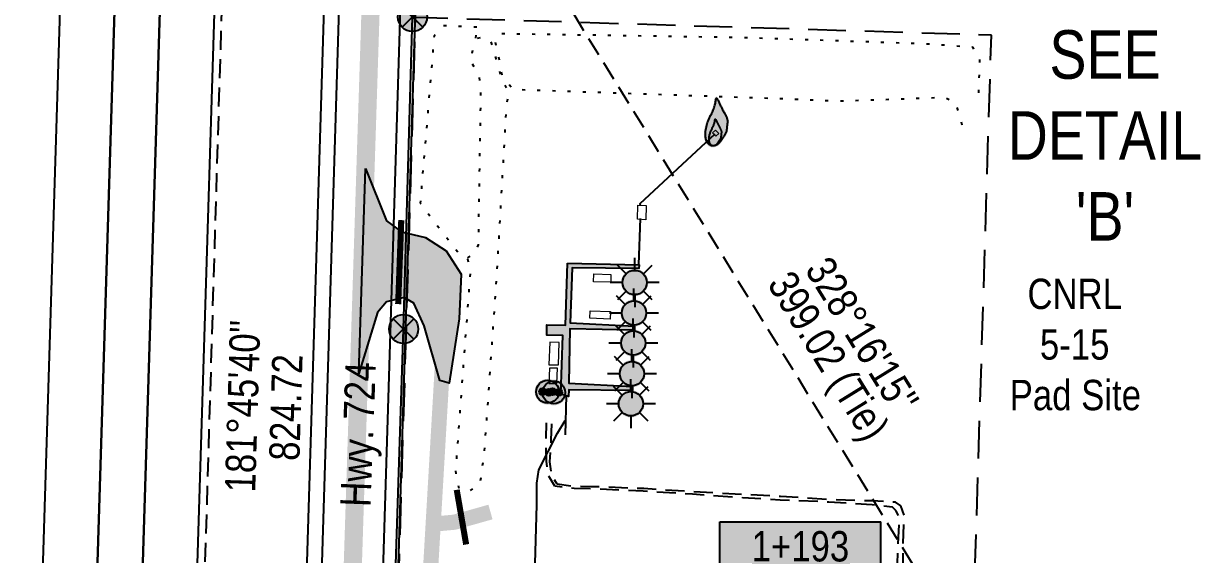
# Model space of a CAD drawing. Extents: x 359995 to 367891, y 6122203 to 6126855.
# Drawn here: x 362921.3 to 363309.2, y 6122873.5 to 6123048.3 of the extents above; entities that cross this region are included whole.
import ezdxf
from ezdxf.enums import TextEntityAlignment as Align

# ---------------------------------------------------------------- set-up
doc = ezdxf.new("R2010")
doc.units = 0
doc.header["$LTSCALE"] = 5
for name, pattern in [('foc-ACCESSROAD', [3.75, 2.5, -1.25]), ('foc-TIELINE', [1.875, 1.25, -0.625]), ('foc-TOPO', [1, 0.2, -0.8]), ('POWERLINE5', [7.8, 2.4, -0.6, 0.6, -0.6, 0.6, -0.6, 2.4]), ('UG_PIPE', [1.875, 1.25, -0.625])]:
    doc.linetypes.add(name, pattern=pattern)
for name, color, linetype in [('AS-CABLE', 224, 'foc-CABLE'), ('AS-PIPE-AG', 44, 'Continuous'), ('AS-PIPE-UG', 44, 'UG_PIPE'), ('AS-POWER', 104, 'foc-POWER'), ('AS-POWER-EXISTING', 72, 'POWERLINE5'), ('AS-ROADS', 254, 'Continuous'), ('AS-SYMBOL', 7, 'Continuous'), ('AS-TELUS', 224, 'foc-TEL'), ('C-RW', 13, 'Continuous'), ('C-WS', 13, 'foc-ACCESSROAD'), ('C-WS-S', 13, 'Continuous'), ('F-RW', 190, 'Continuous'), ('L-BD', 7, 'Continuous'), ('L-BD1', 253, 'Continuous'), ('L-DETAIL-T', 3, 'Continuous'), ('L-ROAD-T', 7, 'Continuous'), ('L-SEC', 7, 'Continuous'), ('L-TIE', 7, 'foc-TIELINE'), ('L-TITLEDB', 4, 'Continuous'), ('P-ELEVATION', 7, 'Continuous'), ('P-STATION', 7, 'Continuous'), ('T-GENERAL', 48, 'foc-TOPO')]:
    doc.layers.add(name, color=color, linetype=linetype)
doc.layers.add('AS-GENERAL', color=48, linetype='Continuous', lineweight=18)
doc.layers.add('C-WS-T', color=13, linetype='Continuous', lineweight=9)
doc.styles.add('80CG', font='ARIALN.TTF', dxfattribs={"height": 10})
doc.styles.add('80L', font='ARIALN.TTF', dxfattribs={"height": 10})
doc.styles.add('foc-LtypeFont', font='ARIALN.TTF', dxfattribs={"height": 7.35})
doc.styles.add('Legend', font='ARIALN.TTF')
doc.linetypes.add('foc-CABLE', pattern='A,2,-1,["C",foc-LtypeFont,S=0.2,R=0,X=-0.625,Y=-0.75],-1.24,8', length=12.24)
doc.linetypes.add('foc-POWER', pattern='A,6,-1,["P",foc-LtypeFont,S=0.2,R=0,X=-0.625,Y=-0.75],-1.24,4', length=12.24)
doc.linetypes.add('foc-TEL', pattern='A,2,-1,["T",foc-LtypeFont,S=0.2,R=0,X=-0.425,Y=-0.75],-1.24,8', length=12.24)
doc.linetypes.add('foc-TEL-NOLINE', pattern='A,0,-2,["T",foc-LtypeFont,S=0.2,R=0,X=-0.425,Y=-0.75],-10.24', length=12.24)

# ---------------------------------------------------------------- blocks, each defined once
blk = doc.blocks.new('POWERPOLE')
h = blk.add_hatch(color=255)
edge = h.paths.add_edge_path()
edge.add_arc((0, 0), 0.96, 0, 360)
at = {"linetype": 'Continuous'}
for p, q in [((0.679, -0.679), (-0.679, 0.679)), ((-0.679, -0.679), (0.679, 0.679))]:
    blk.add_line(p, q, dxfattribs=at)
blk.add_circle((0, 0), 0.96, dxfattribs=at)
blk = doc.blocks.new('PIG')
h = blk.add_hatch(color=255)
h.dxf.hatch_style = 1
edge = h.paths.add_edge_path()
edge.add_arc((0, 0), 0.85, 0, 360)
at = {"layer": 'AS-SYMBOL'}
h = blk.add_hatch(color=48, dxfattribs=at)
h.dxf.hatch_style = 1
h.paths.add_polyline_path([(-0.101, 0.005, 1), (-0.551, 0.005, 1)])
h = blk.add_hatch(color=48, dxfattribs=at)
h.dxf.hatch_style = 1
h.paths.add_polyline_path([(0.101, 0.005, 1), (0.551, 0.005, 1)])
at = {"layer": 'AS-SYMBOL', "color": 48}
for centre, radius in [((0, 0), 0.75), ((-0.326, 0.005), 0.225), ((0.326, 0.005), 0.225)]:
    blk.add_circle(centre, radius, dxfattribs=at)
blk = doc.blocks.new('FLARE')
h = blk.add_hatch(color=255)
h.dxf.hatch_style = 1
h.paths.add_polyline_path([(0.163, 2.409, 0.114147), (0.125, 2.434), (0.109, 2.439, 0.261551), (0.012, 2.423), (0, 2.413, 0.131268), (-0.031, 2.371), (-0.04, 2.346, 0.041497), (-0.045, 2.33), (-0.053, 2.292, 0.015174), (-0.054, 2.286), (-0.061, 2.237, 0.004376), (-0.061, 2.236), (-0.068, 2.178), (-0.077, 2.114), (-0.087, 2.047), (-0.101, 1.977), (-0.118, 1.906), (-0.14, 1.833), (-0.165, 1.759), (-0.193, 1.684), (-0.223, 1.609), (-0.256, 1.534), (-0.289, 1.46), (-0.324, 1.388), (-0.358, 1.317), (-0.393, 1.247, 0.000505), (-0.393, 1.247), (-0.428, 1.176, 0.002398), (-0.428, 1.175), (-0.463, 1.104, 0.004177), (-0.464, 1.102), (-0.497, 1.029, 0.005735), (-0.498, 1.027), (-0.531, 0.951, 0.006994), (-0.532, 0.948), (-0.564, 0.869, 0.00791), (-0.565, 0.866), (-0.596, 0.781, 0.008323), (-0.597, 0.778), (-0.627, 0.688, 0.008095), (-0.628, 0.684), (-0.656, 0.59, 0.008067), (-0.656, 0.587), (-0.682, 0.489, 0.008387), (-0.682, 0.486), (-0.704, 0.386, 0.009056), (-0.705, 0.383), (-0.723, 0.283, 0.010123), (-0.724, 0.279), (-0.738, 0.181, 0.011689), (-0.739, 0.176), (-0.748, 0.081, 0.013925), (-0.748, 0.075), (-0.752, -0.017, 0.016488), (-0.752, -0.023), (-0.749, -0.11, 0.017255), (-0.749, -0.117), (-0.741, -0.198, 0.01735), (-0.74, -0.205), (-0.728, -0.28, 0.017311), (-0.726, -0.287), (-0.71, -0.357, 0.01715), (-0.708, -0.364), (-0.687, -0.429, 0.016886), (-0.685, -0.435), (-0.662, -0.495, 0.016546), (-0.659, -0.501), (-0.634, -0.556, 0.016164), (-0.631, -0.562), (-0.604, -0.611, 0.016329), (-0.6, -0.617), (-0.572, -0.661, 0.018828), (-0.568, -0.667), (-0.538, -0.707, 0.022087), (-0.533, -0.714), (-0.502, -0.748, 0.025345), (-0.495, -0.755), (-0.463, -0.785, 0.028234), (-0.454, -0.792), (-0.42, -0.817, 0.030298), (-0.409, -0.823), (-0.373, -0.843, 0.031129), (-0.362, -0.848), (-0.324, -0.864, 0.030544), (-0.312, -0.867), (-0.272, -0.878, 0.028465), (-0.26, -0.88), (-0.217, -0.887, 0.025311), (-0.207, -0.888), (-0.162, -0.89, 0.02283), (-0.153, -0.89), (-0.107, -0.887, 0.021226), (-0.099, -0.887), (-0.052, -0.88, 0.020401), (-0.044, -0.879), (0.002, -0.869, 0.020299), (0.01, -0.867), (0.055, -0.853, 0.020911), (0.063, -0.85), (0.106, -0.833, 0.022277), (0.114, -0.83), (0.154, -0.809, 0.023712), (0.163, -0.804), (0.2, -0.781, 0.022408), (0.207, -0.776), (0.242, -0.749, 0.01993), (0.248, -0.744), (0.28, -0.716, 0.017146), (0.285, -0.711), (0.314, -0.68, 0.014211), (0.318, -0.676), (0.345, -0.645, 0.011221), (0.348, -0.641), (0.374, -0.609, 0.008212), (0.376, -0.606), (0.4, -0.573, 0.005172), (0.402, -0.571), (0.425, -0.538, 0.002523), (0.425, -0.537), (0.448, -0.505, 0.001671), (0.448, -0.504), (0.47, -0.472, 0.001229), (0.471, -0.472), (0.492, -0.439, 0.00075), (0.493, -0.439), (0.514, -0.406, 0.00026), (0.515, -0.406), (0.537, -0.373), (0.56, -0.339), (0.583, -0.304), (0.608, -0.267), (0.634, -0.229, 0.001311), (0.634, -0.228), (0.661, -0.188, 0.003726), (0.662, -0.187), (0.689, -0.145, 0.006065), (0.691, -0.143), (0.717, -0.101, 0.008452), (0.719, -0.098), (0.744, -0.054, 0.010991), (0.746, -0.05), (0.77, -0.005, 0.013767), (0.772, 0), (0.793, 0.046, 0.016839), (0.795, 0.053), (0.813, 0.099, 0.019104), (0.815, 0.107), (0.829, 0.154, 0.016987), (0.83, 0.161), (0.841, 0.209, 0.013636), (0.842, 0.214), (0.849, 0.263, 0.010244), (0.85, 0.267), (0.855, 0.315, 0.006846), (0.856, 0.317), (0.86, 0.365, 0.003419), (0.86, 0.367), (0.863, 0.414), (0.867, 0.46), (0.871, 0.503), (0.876, 0.545), (0.881, 0.586), (0.887, 0.628, 0.001278), (0.887, 0.629), (0.893, 0.67, 0.004735), (0.893, 0.672), (0.898, 0.712, 0.008354), (0.899, 0.715), (0.902, 0.755, 0.012059), (0.902, 0.76), (0.904, 0.8, 0.015712), (0.904, 0.806), (0.903, 0.846, 0.018457), (0.903, 0.853), (0.899, 0.893, 0.018102), (0.898, 0.9), (0.891, 0.94, 0.016533), (0.89, 0.946), (0.88, 0.987, 0.014576), (0.878, 0.992), (0.866, 1.034, 0.012435), (0.864, 1.038), (0.849, 1.081, 0.010283), (0.847, 1.085), (0.829, 1.13, 0.00824), (0.828, 1.133), (0.807, 1.18, 0.00638), (0.806, 1.182), (0.782, 1.232, 0.004735), (0.781, 1.234), (0.755, 1.286, 0.003388), (0.755, 1.287), (0.727, 1.341, 0.002345), (0.726, 1.342), (0.697, 1.398, 0.001492), (0.696, 1.399), (0.666, 1.455, 0.000746), (0.666, 1.456), (0.635, 1.513), (0.604, 1.569), (0.575, 1.625), (0.546, 1.678), (0.52, 1.729), (0.495, 1.779), (0.471, 1.827), (0.448, 1.875), (0.425, 1.923), (0.401, 1.973), (0.377, 2.023), (0.353, 2.076, 0.000332), (0.353, 2.076), (0.327, 2.132, 0.001849), (0.326, 2.132), (0.3, 2.188, 0.0038), (0.299, 2.189), (0.273, 2.242, 0.006473), (0.272, 2.244), (0.246, 2.293, 0.010865), (0.244, 2.297), (0.22, 2.338, 0.019524), (0.215, 2.345), (0.193, 2.377, 0.041077), (0.183, 2.389)])
at = {"color": 48, "flags": 128}
for points in [[(0.109, -0.72), (0.069, -0.74), (0.026, -0.758), (-0.019, -0.771), (-0.065, -0.781), (-0.112, -0.788), (-0.158, -0.79), (-0.203, -0.788), (-0.246, -0.782), (-0.287, -0.771), (-0.325, -0.755), (-0.361, -0.735), (-0.395, -0.711), (-0.428, -0.681), (-0.458, -0.647), (-0.488, -0.608), (-0.516, -0.563), (-0.543, -0.514), (-0.569, -0.459), (-0.592, -0.399), (-0.612, -0.334), (-0.629, -0.264), (-0.642, -0.188), (-0.649, -0.107), (-0.652, -0.021), (-0.648, 0.071), (-0.639, 0.167), (-0.625, 0.265), (-0.607, 0.365), (-0.585, 0.464), (-0.56, 0.562), (-0.532, 0.656), (-0.502, 0.747), (-0.472, 0.831), (-0.439, 0.911), (-0.406, 0.987), (-0.373, 1.06), (-0.338, 1.132), (-0.304, 1.202), (-0.269, 1.273), (-0.233, 1.345), (-0.198, 1.418), (-0.164, 1.494), (-0.131, 1.57), (-0.1, 1.648), (-0.071, 1.725), (-0.045, 1.803), (-0.022, 1.88), (-0.003, 1.955), (0.011, 2.029), (0.022, 2.1), (0.031, 2.165), (0.038, 2.223), (0.045, 2.272), (0.053, 2.31), (0.063, 2.335), (0.075, 2.345), (0.091, 2.339), (0.111, 2.319), (0.133, 2.287), (0.158, 2.246), (0.183, 2.197), (0.21, 2.144), (0.236, 2.089), (0.262, 2.034), (0.287, 1.981), (0.311, 1.93), (0.334, 1.88), (0.358, 1.832), (0.381, 1.783), (0.406, 1.734), (0.431, 1.684), (0.458, 1.632), (0.486, 1.578), (0.516, 1.522), (0.547, 1.465), (0.578, 1.408), (0.608, 1.351), (0.638, 1.295), (0.666, 1.241), (0.692, 1.189), (0.715, 1.139), (0.736, 1.092), (0.755, 1.048), (0.77, 1.005), (0.783, 0.963), (0.792, 0.923), (0.799, 0.883), (0.803, 0.843), (0.804, 0.804), (0.803, 0.764), (0.799, 0.724), (0.794, 0.684), (0.788, 0.642), (0.782, 0.6), (0.776, 0.557), (0.771, 0.513), (0.767, 0.468), (0.764, 0.421), (0.76, 0.374), (0.756, 0.326), (0.75, 0.278), (0.743, 0.23), (0.733, 0.182), (0.719, 0.134), (0.702, 0.087), (0.681, 0.041), (0.658, -0.004), (0.632, -0.048), (0.606, -0.091), (0.579, -0.132), (0.552, -0.172), (0.525, -0.211), (0.5, -0.248), (0.477, -0.283), (0.454, -0.317), (0.431, -0.351), (0.409, -0.383), (0.388, -0.416), (0.366, -0.448), (0.343, -0.481), (0.32, -0.514), (0.296, -0.547), (0.27, -0.579), (0.242, -0.611), (0.213, -0.641), (0.181, -0.67), (0.147, -0.696)], [(0.018, -0.749), (-0.005, -0.76), (-0.029, -0.77), (-0.054, -0.778), (-0.08, -0.783), (-0.106, -0.787), (-0.132, -0.788), (-0.157, -0.787), (-0.181, -0.783), (-0.204, -0.777), (-0.225, -0.769), (-0.246, -0.758), (-0.265, -0.744), (-0.283, -0.727), (-0.3, -0.708), (-0.317, -0.686), (-0.332, -0.661), (-0.348, -0.633), (-0.362, -0.603), (-0.375, -0.569), (-0.386, -0.533), (-0.396, -0.493), (-0.403, -0.451), (-0.407, -0.406), (-0.408, -0.357), (-0.406, -0.306), (-0.401, -0.252), (-0.394, -0.197), (-0.383, -0.142), (-0.371, -0.086), (-0.357, -0.031), (-0.341, 0.022), (-0.325, 0.072), (-0.308, 0.12), (-0.29, 0.165), (-0.271, 0.207), (-0.252, 0.248), (-0.233, 0.288), (-0.213, 0.328), (-0.194, 0.367), (-0.174, 0.407), (-0.155, 0.449), (-0.135, 0.491), (-0.117, 0.534), (-0.099, 0.577), (-0.083, 0.62), (-0.068, 0.664), (-0.056, 0.707), (-0.045, 0.749), (-0.037, 0.791), (-0.031, 0.83), (-0.026, 0.867), (-0.022, 0.899), (-0.018, 0.927), (-0.014, 0.948), (-0.008, 0.962), (-0.001, 0.968), (0.008, 0.964), (0.019, 0.953), (0.031, 0.935), (0.045, 0.912), (0.059, 0.885), (0.074, 0.855), (0.089, 0.824), (0.103, 0.793), (0.117, 0.764), (0.131, 0.735), (0.144, 0.707), (0.157, 0.68), (0.17, 0.653), (0.184, 0.625), (0.198, 0.597), (0.213, 0.568), (0.229, 0.538), (0.246, 0.507), (0.263, 0.475), (0.28, 0.443), (0.297, 0.411), (0.314, 0.38), (0.329, 0.349), (0.344, 0.32), (0.357, 0.292), (0.369, 0.266), (0.379, 0.241), (0.388, 0.217), (0.395, 0.194), (0.4, 0.171), (0.404, 0.149), (0.406, 0.126), (0.407, 0.104), (0.406, 0.082), (0.404, 0.06), (0.401, 0.037), (0.398, 0.014), (0.395, -0.009), (0.391, -0.034), (0.388, -0.058), (0.386, -0.084), (0.384, -0.11), (0.382, -0.136), (0.38, -0.163), (0.377, -0.19), (0.373, -0.217), (0.367, -0.244), (0.359, -0.271), (0.349, -0.297), (0.338, -0.323), (0.325, -0.348), (0.311, -0.373), (0.296, -0.397), (0.281, -0.42), (0.265, -0.442), (0.251, -0.464), (0.237, -0.484), (0.223, -0.504), (0.211, -0.523), (0.198, -0.542), (0.186, -0.56), (0.174, -0.579), (0.161, -0.597), (0.149, -0.615), (0.136, -0.633), (0.122, -0.652), (0.108, -0.67), (0.092, -0.688), (0.076, -0.705), (0.058, -0.721), (0.039, -0.736)]]:
    blk.add_lwpolyline(points, close=True, dxfattribs=at)
blk = doc.blocks.new('GAS')
h = blk.add_hatch(color=255)
h.dxf.hatch_style = 1
edge = h.paths.add_edge_path()
edge.add_arc((0, 0), 0.9, 0, 360)
for p, q in [((0, 0.808), (0, 1.616)), ((-0.571, 0.571), (-1.142, 1.142)), ((0.571, 0.571), (1.142, 1.142)), ((-0.808, 0), (-1.616, 0)), ((1.616, 0), (0.808, 0)), ((-0.571, -0.571), (-1.142, -1.142)), ((1.142, -1.142), (0.571, -0.571)), ((0, -0.808), (0, -1.616))]:
    blk.add_line(p, q)
blk.add_circle((0, 0), 0.8)
blk = doc.blocks.new('*U480')
h = blk.add_hatch(color=111)
h.dxf.hatch_style = 1
h.paths.add_polyline_path([(-26.5, 8), (26.5, 8), (26.5, -8), (-26.5, -8)])
for p, q in [((-26.5, -8), (-26.5, 8)), ((-26.5, 8), (26.5, 8)), ((26.5, -8), (26.5, 8)), ((-26.5, -8), (26.5, -8))]:
    blk.add_line(p, q)
at = {"layer": 'P-ELEVATION', "color": 7, "flags": 128}
blk.add_lwpolyline([(0, 0, 10, 0, 0), (46.65, -37.37, 0, 0, 0)], format="xyseb", dxfattribs=at)
at = {"layer": 'P-ELEVATION', "style": 'Legend'}
blk.add_attdef('STATION', text='', height=10, dxfattribs=at).set_placement((0, 0), align=Align.MIDDLE_CENTER)

msp = doc.modelspace()

# ---------------------------------------------------------------- hatches: boundary and pattern name
at = {"layer": 'AS-PIPE-AG'}
h = msp.add_hatch(color=256, dxfattribs=at)
h.dxf.hatch_style = 1
h.paths.add_polyline_path([(363100.579, 6122969.423), (363124.183, 6122968.871), (363124.029, 6122967.677), (363102.122, 6122967.917), (363101.383, 6122949.792), (363122.625, 6122948.725), (363122.589, 6122947.411), (363101.277, 6122947.86), (363100.981, 6122929.863), (363121.955, 6122928.788), (363121.938, 6122927.452), (363100.946, 6122927.718), (363100.909, 6122925.488), (363098.341, 6122926.332), (363098.988, 6122945.623), (363093.774, 6122945.767), (363093.756, 6122949.109), (363099.946, 6122949.063)])
at = {"layer": 'AS-ROADS'}
h = msp.add_hatch(color=256, dxfattribs=at)
h.dxf.hatch_style = 1
h.paths.add_polyline_path([(363033.985, 6123000.619), (363040.886, 6122983.35), (363045.857, 6122979.802), (363053.779, 6122977.837), (363060.607, 6122973.513), (363065.491, 6122965.767), (363064.897, 6122951.082), (363061.569, 6122929.957), (363058.459, 6122930.814), (363053.348, 6122948.767), (363049.861, 6122956.297), (363046.725, 6122958.174), (363040.881, 6122956.68), (363037.941, 6122953.159), (363031.824, 6122933.12)])

# ---------------------------------------------------------------- linework, layer by layer
at = {"layer": 'AS-CABLE', "flags": 128}
msp.add_lwpolyline([(363070.585, 6122805.75), (363073.996, 6122811.598), (363077.089, 6122820.207), (363079.129, 6122826.37), (363081.843, 6122831.47), (363087.751, 6122855.903), (363089.789, 6122866.637), (363090.433, 6122889.795), (363090.438, 6122896.981), (363091.12, 6122901.387), (363097.236, 6122913.472), (363099.782, 6122917.582)], dxfattribs=at)
at = {"layer": 'AS-GENERAL', "flags": 128}
for points in [[(363149.401, 6123011.228), (363148.36, 6123012.357), (363149.356, 6123013.249), (363150.432, 6123012.137)], [(363123.696, 6122988.569), (363126.529, 6122988.455), (363126.33, 6122983.751), (363123.603, 6122983.945)], [(363114.781, 6122963.135), (363109.083, 6122963.279), (363109.188, 6122965.915), (363114.857, 6122965.717)], [(363114.575, 6122950.987), (363107.934, 6122951.269), (363108.039, 6122953.775), (363114.679, 6122953.56)], [(363094.425, 6122935.998), (363097.56, 6122935.905), (363097.841, 6122943.309), (363094.703, 6122943.423)], [(363097.04, 6122929.754), (363097.212, 6122934.802), (363094.572, 6122934.806), (363094.453, 6122929.853)]]:
    msp.add_lwpolyline(points, close=True, dxfattribs=at)
at = {"layer": 'AS-GENERAL', "const_width": 2, "flags": 128}
for points in [[(363044.747, 6122955.943), (363045.766, 6122983.609)], [(363067.154, 6122876.795), (363064.047, 6122894.792)]]:
    msp.add_lwpolyline(points, dxfattribs=at)
at = {"layer": 'AS-PIPE-AG', "flags": 128}
for points in [[(363124.603, 6122988.349), (363124.501, 6122989.048), (363149.241, 6123012.031)], [(363124.473, 6122984.168), (363123.976, 6122968.957)]]:
    msp.add_lwpolyline(points, dxfattribs=at)
msp.add_lwpolyline([(363100.579, 6122969.423), (363124.183, 6122968.871), (363124.029, 6122967.677), (363102.122, 6122967.917), (363101.383, 6122949.792), (363122.625, 6122948.725), (363122.589, 6122947.411), (363101.277, 6122947.86), (363100.981, 6122929.863), (363121.955, 6122928.788), (363121.938, 6122927.452), (363100.946, 6122927.718), (363100.909, 6122925.488), (363098.341, 6122926.332), (363098.988, 6122945.623), (363093.774, 6122945.767), (363093.756, 6122949.109), (363099.946, 6122949.063)], close=True, dxfattribs=at)
at = {"layer": 'AS-PIPE-UG', "flags": 128}
for points in [[(362967.712, 6122421.265), (362993.436, 6123279.373)], [(363208.918, 6122839.58), (363209.357, 6122850.031), (363209.082, 6122855.425), (363208.87, 6122861.899), (363209.449, 6122873.804), (363209.934, 6122885.869), (363208.716, 6122888.022), (363207.696, 6122889.058), (363200.948, 6122889.836), (363186.729, 6122890.74), (363170.657, 6122891.389), (363158.262, 6122892.199), (363141.704, 6122893.327), (363125.528, 6122894.328), (363108.221, 6122895.113), (363102.718, 6122895.242), (363096.429, 6122896.007), (363094.308, 6122899.406), (363093.636, 6122904.251), (363093.544, 6122911.043), (363093.603, 6122916.877)], [(363210.38, 6122839.595), (363211.017, 6122850.203), (363211.083, 6122861.608), (363211.126, 6122873.519), (363211.496, 6122886.327), (363210.411, 6122889.479), (363208.668, 6122890.726), (363200.983, 6122891.11), (363186.915, 6122891.59), (363170.716, 6122892.619), (363158.279, 6122893.231), (363141.672, 6122894.149), (363125.667, 6122895.183), (363108.327, 6122895.825), (363102.909, 6122895.867), (363097.11, 6122896.614), (363095.293, 6122899.814), (363094.761, 6122904.016), (363095.198, 6122911.11), (363095.454, 6122916.861)]]:
    msp.add_lwpolyline(points, dxfattribs=at)
at = {"layer": 'AS-POWER', "flags": 128}
msp.add_lwpolyline([(363043.036, 6122839.902), (363046.547, 6122947.751), (363049.459, 6123050.516), (363052.645, 6123154.069), (363056.008, 6123256.563)], dxfattribs=at)
at = {"layer": 'AS-ROADS', "flags": 128}
msp.add_lwpolyline([(363010.108, 6122254.982, 5.997, 5.997, 0), (363042.864, 6123277.905, 0, 0, 0)], format="xyseb", dxfattribs=at)
msp.add_lwpolyline([(363033.985, 6123000.619), (363040.886, 6122983.35), (363045.857, 6122979.802), (363053.779, 6122977.837), (363060.607, 6122973.513), (363065.491, 6122965.767), (363064.897, 6122951.082), (363061.569, 6122929.957), (363058.459, 6122930.814), (363053.348, 6122948.767), (363049.861, 6122956.297), (363046.725, 6122958.174), (363040.881, 6122956.68), (363037.941, 6122953.159), (363031.824, 6122933.12)], close=True, dxfattribs=at)
at = {"layer": 'AS-ROADS', "const_width": 4.999, "flags": 128}
for points in [[(363078.374, 6122817.708), (363064.539, 6122826.006), (363057.859, 6122836.498), (363054.521, 6122853.087), (363056.285, 6122883.462), (363059.763, 6122943.316), (363058.707, 6122955.631), (363055.634, 6122962.98), (363049.364, 6122967.962), (363037.546, 6122969.536)], [(363056.289, 6122883.492), (363063.299, 6122884.129), (363075.166, 6122887.48)]]:
    msp.add_lwpolyline(points, dxfattribs=at)
at = {"layer": 'AS-TELUS', "linetype": 'foc-TEL-NOLINE', "flags": 128}
msp.add_lwpolyline([(363004.464, 6122373.803), (363029.202, 6123178.504), (363032.329, 6123278.391)], dxfattribs=at)
at = {"layer": 'C-RW', "flags": 128}
msp.add_lwpolyline([(362973.251, 6123279.972), (362955.267, 6122696.6), (363009.216, 6122694.895), (363009.779, 6122712.876), (362973.802, 6122714.013), (362991.233, 6123279.438)], dxfattribs=at)
at = {"layer": 'C-WS', "flags": 128}
msp.add_lwpolyline([(363040.661, 6122725.809), (363230.29, 6122719.87), (363240.264, 6123044.53), (363050.404, 6123050.357)], close=True, dxfattribs=at)
at = {"layer": 'C-WS-S', "flags": 128}
msp.add_lwpolyline([(363099.87, 6122912.861), (363100.184, 6122925.88)], dxfattribs=at)
at = {"layer": 'F-RW', "flags": 128}
for points in [[(362940.285, 6123280.971), (362921.286, 6122664.676), (363008.178, 6122661.93), (363008.747, 6122679.911), (362939.821, 6122682.089), (362958.267, 6123280.417)], [(362958.267, 6123280.417), (362939.821, 6122682.089), (363008.747, 6122679.911), (363009.216, 6122694.895), (362955.267, 6122696.6), (362973.251, 6123279.972)]]:
    msp.add_lwpolyline(points, dxfattribs=at)
at = {"layer": 'L-SEC', "flags": 128}
for points in [[(363004.464, 6122373.803), (363029.202, 6123178.504)], [(363024.57, 6122373.213), (363049.307, 6123177.886)]]:
    msp.add_lwpolyline(points, dxfattribs=at)
at = {"layer": 'L-TIE', "flags": 128}
msp.add_lwpolyline([(363233.935, 6122838.536), (363024.176, 6123178.659)], dxfattribs=at)
at = {"layer": 'L-TITLEDB', "flags": 128}
for points in [[(362999.438, 6122373.951), (363024.176, 6123178.659)], [(363029.596, 6122373.065), (363054.333, 6123177.732)]]:
    msp.add_lwpolyline(points, dxfattribs=at)
at = {"layer": 'T-GENERAL', "flags": 128}
msp.add_lwpolyline([(363070.649, 6123047.175), (363059.671, 6123047.584), (363056.577, 6123044.198), (363052.012, 6122989.218), (363060.789, 6122977.755), (363065.08, 6122972.248), (363067.329, 6122971.121), (363067.685, 6122971.168), (363069.873, 6122972.577), (363071.215, 6122975.522), (363072.044, 6123027.143), (363071.434, 6123031.533), (363068.479, 6123036.098), (363070.367, 6123043.501), (363070.649, 6123047.175)], close=True, dxfattribs=at)
for points in [[(363230.663, 6123014.921), (363228.58, 6123022.07), (363224.864, 6123023.971), (363190.106, 6123022.733), (363171.48, 6123023.519), (363082.592, 6123026.601), (363079.007, 6123031.132), (363077.924, 6123037.533), (363076.619, 6123042.799), (363078.57, 6123045.085), (363158.441, 6123043.811), (363217.927, 6123041.776), (363233.989, 6123040.666), (363236.344, 6123036.74), (363235.951, 6123024.475)], [(363070.864, 6123043.563), (363072.486, 6123043.87), (363075.251, 6123042.579), (363077.872, 6123033.755), (363078.756, 6123030.163), (363081.15, 6123025.581), (363080.395, 6123021.461), (363077.132, 6122964.674), (363073.13, 6122907.749), (363071.667, 6122896.547), (363067.935, 6122894.227), (363064.989, 6122894.781), (363064.3, 6122897.804), (363063.745, 6122901.001), (363068.58, 6122966.427), (363067.685, 6122971.168)]]:
    msp.add_lwpolyline(points, dxfattribs=at)

# ---------------------------------------------------------------- block references
at = {"layer": 'AS-POWER-EXISTING'}
for p, xscale, yscale, zscale in [((363049.459, 6123050.516), 4.999999999999973, 4.999999999999973, 4.999999999999973), ((363049.459, 6123050.516), 4.999999999999988, 4.999999999999988, 4.999999999999988), ((363046.547, 6122947.751), 4.999999999999973, 4.999999999999973, 4.999999999999973), ((363046.547, 6122947.751), 4.999999999999988, 4.999999999999988, 4.999999999999988)]:
    msp.add_blockref('POWERPOLE', p, dxfattribs=dict(at, xscale=xscale, yscale=yscale, zscale=zscale))
at = {"layer": 'AS-SYMBOL'}
for name, p, xscale, yscale, zscale in [('FLARE', (363149.241, 6123012.031), 4.9985506, 4.9985506, 4.9985506), ('GAS', (363122.7, 6122963.075), 4.999999999999988, 4.999999999999988, 4.999999999999988), ('GAS', (363122.458, 6122953.022), 4.999999999999988, 4.999999999999988, 4.999999999999988), ('GAS', (363122.224, 6122943.133), 4.999999999999988, 4.999999999999988, 4.999999999999988), ('GAS', (363121.788, 6122933.04), 4.999999999999988, 4.999999999999988, 4.999999999999988), ('PIG', (363093.984, 6122927.101), 4.999999999999973, 4.999999999999973, 4.999999999999973), ('PIG', (363093.984, 6122927.101), 4.999999999999988, 4.999999999999988, 4.999999999999988), ('PIG', (363096.031, 6122926.847), 4.999999999999973, 4.999999999999973, 4.999999999999973), ('PIG', (363096.031, 6122926.847), 4.999999999999988, 4.999999999999988, 4.999999999999988), ('GAS', (363121.441, 6122923.124), 4.999999999999988, 4.999999999999988, 4.999999999999988)]:
    msp.add_blockref(name, p, dxfattribs=dict(at, xscale=xscale, yscale=yscale, zscale=zscale))
at = {"layer": 'C-WS-S', "xscale": 4.999999999999978, "yscale": 4.999999999999978, "zscale": 4.999999999999978}
for p in [(363122.7, 6122963.075), (363122.458, 6122953.022), (363122.224, 6122943.133), (363121.788, 6122933.04), (363121.441, 6122923.124)]:
    msp.add_blockref('GAS', p, dxfattribs=at)
at = {"layer": 'P-STATION', "xscale": 0.99971012, "yscale": 0.99971012, "zscale": 0.99971012}
msp.add_blockref('*U480', (363177.303, 6122876.2), dxfattribs=at).add_auto_attribs({'STATION': '1+193'})

# ---------------------------------------------------------------- texts
at = {"layer": 'C-WS-T', "insert": (363243.981, 6122964.326), "char_height": 9.99426, "attachment_point": 1, "style": '80L'}
msp.add_mtext_dynamic_manual_height_columns('\\pi8.1658;CNRL\\P\\pi12.266;5-15 \\P\\pi2.3028;Pad Site ', width=46.51201, gutter_width=50, heights=[0], dxfattribs=at)
at = {"layer": 'L-BD', "style": '80L'}
for s, p in [("328°16'15''", (363197.732, 6122945.747)), ('399.02 (Tie)', (363185.606, 6122938.269))]:
    msp.add_text(s, height=9.9971, rotation=301.6628, dxfattribs=at).set_placement(p, align=Align.MIDDLE)
at = {"layer": 'L-BD1', "style": '80L'}
for s, p in [("181°45'40''", (362993.491, 6122922.341)), ('824.72', (363007.73, 6122921.904))]:
    msp.add_text(s, height=9.9971, rotation=88.2392, dxfattribs=at).set_placement(p, align=Align.MIDDLE)
at = {"layer": 'L-DETAIL-T', "insert": (363277.694, 6123011.495), "char_height": 15.9954, "width": 65.26899, "attachment_point": 5, "style": '80CG'}
msp.add_mtext("SEE\\PDETAIL\\P'B' ", dxfattribs=at)
at = {"layer": 'L-ROAD-T', "style": '80L'}
msp.add_text('Hwy. 724', height=9.9942, rotation=87.7857, dxfattribs=at).set_placement((363031.523, 6122913.056), align=Align.MIDDLE_CENTER)

doc.saveas('drawing.dxf')
